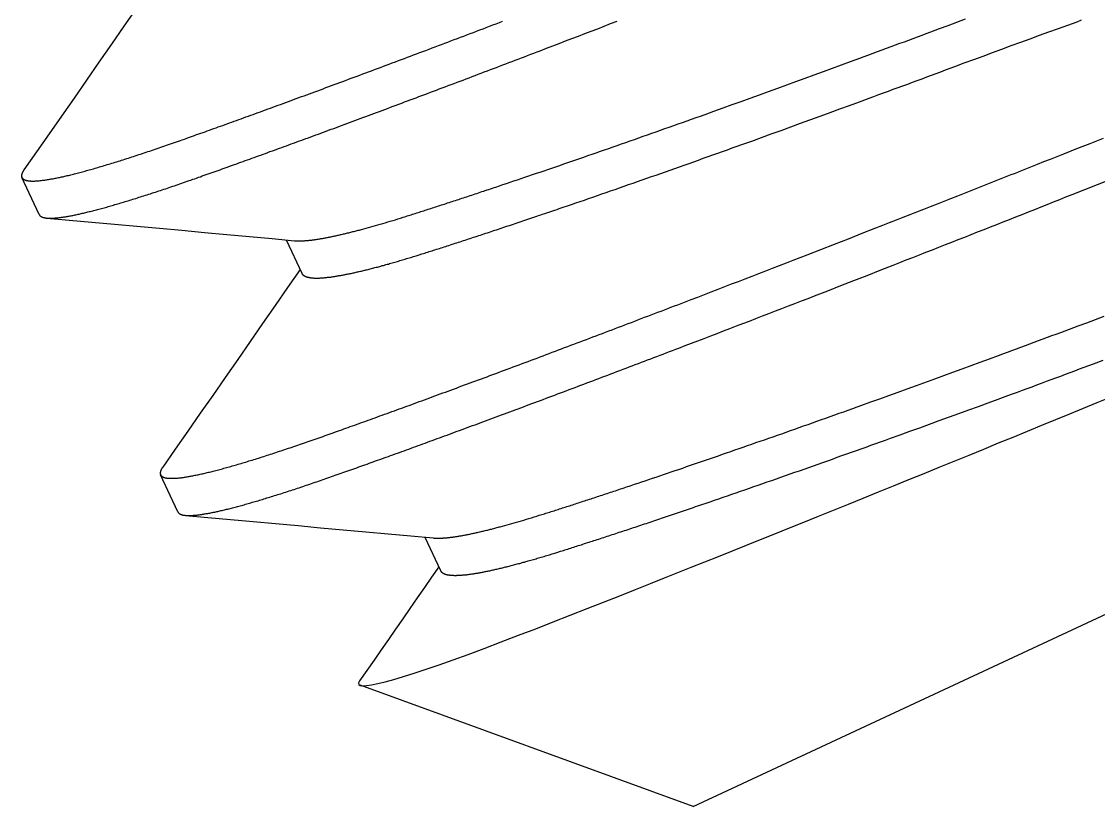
# Model space of a CAD drawing. Header units: feet. Extents: x -17 to 661, y -41 to 600.
# Drawn here: x 610.05861 to 610.07228, y 594.90029 to 594.91026 of the extents above; entities that cross this region are included whole.
import ezdxf

# ---------------------------------------------------------------- set-up
doc = ezdxf.new("R2010")
doc.units = ezdxf.units.FT
doc.header["$MEASUREMENT"] = 0
doc.layers.add('E-ARRY-POST', color=4, linetype='Continuous')

msp = doc.modelspace()

# ---------------------------------------------------------------- linework, layer by layer
at = {"layer": 'E-ARRY-POST', "color": 9}
for points in [[(610.060384, 594.910882), (610.060226, 594.910653), (610.060067, 594.910425), (610.059909, 594.910197), (610.05975, 594.909969), (610.059592, 594.90974), (610.059433, 594.909512), (610.059275, 594.909284), (610.059116, 594.909056), (610.058958, 594.908828), (610.058799, 594.9086), (610.05864, 594.908372)], [(610.05864, 594.908372), (610.058637, 594.908367), (610.058633, 594.908362), (610.05863, 594.908357), (610.058628, 594.908352), (610.058625, 594.908348), (610.058623, 594.908343), (610.05862, 594.908339), (610.058618, 594.908334), (610.058616, 594.90833), (610.058615, 594.908326), (610.058613, 594.908322), (610.058612, 594.908318), (610.058611, 594.908314), (610.05861, 594.90831), (610.05861, 594.908306), (610.058609, 594.908302), (610.058609, 594.908299), (610.058609, 594.908295), (610.058609, 594.908292), (610.058609, 594.908288), (610.05861, 594.908285), (610.058611, 594.908282), (610.058612, 594.908279), (610.058613, 594.908276), (610.058614, 594.908273), (610.058616, 594.90827), (610.058617, 594.908268), (610.058619, 594.908265), (610.058622, 594.908263), (610.058624, 594.90826), (610.058627, 594.908258), (610.058629, 594.908256), (610.058632, 594.908253), (610.058635, 594.908251), (610.058639, 594.908249), (610.058642, 594.908248), (610.058646, 594.908246), (610.05865, 594.908244), (610.058654, 594.908243), (610.058659, 594.908241), (610.058663, 594.90824), (610.058668, 594.908238), (610.058673, 594.908237), (610.058678, 594.908236), (610.058684, 594.908235), (610.058689, 594.908234), (610.058695, 594.908233), (610.058701, 594.908233), (610.058707, 594.908232), (610.058714, 594.908231), (610.058721, 594.908231), (610.058727, 594.90823), (610.058734, 594.90823), (610.058742, 594.90823), (610.058749, 594.90823), (610.058757, 594.90823), (610.058764, 594.90823), (610.058772, 594.90823), (610.058781, 594.908231), (610.058789, 594.908231), (610.058798, 594.908231), (610.058806, 594.908232), (610.058815, 594.908233), (610.058825, 594.908233), (610.058834, 594.908234), (610.058844, 594.908235), (610.058853, 594.908236), (610.058863, 594.908237), (610.058874, 594.908239), (610.058884, 594.90824), (610.058894, 594.908241), (610.058905, 594.908243), (610.058916, 594.908244), (610.058927, 594.908246), (610.058939, 594.908248), (610.05895, 594.90825), (610.058962, 594.908252), (610.058974, 594.908254), (610.058986, 594.908256), (610.058998, 594.908258), (610.059011, 594.90826), (610.059023, 594.908263), (610.059036, 594.908265), (610.059049, 594.908268), (610.059062, 594.908271), (610.059076, 594.908273), (610.059089, 594.908276), (610.059103, 594.908279), (610.059117, 594.908282), (610.059131, 594.908285), (610.059146, 594.908289), (610.05916, 594.908292), (610.059175, 594.908295), (610.05919, 594.908299), (610.059205, 594.908302), (610.05922, 594.908306), (610.059235, 594.90831), (610.059251, 594.908314), (610.059267, 594.908318), (610.059283, 594.908322), (610.059299, 594.908326), (610.059315, 594.90833), (610.059331, 594.908334), (610.059348, 594.908339), (610.059365, 594.908343), (610.059382, 594.908348), (610.059399, 594.908352), (610.059416, 594.908357), (610.059434, 594.908362), (610.059451, 594.908367), (610.059469, 594.908372), (610.059487, 594.908377), (610.059505, 594.908382), (610.059523, 594.908387), (610.059542, 594.908392), (610.059561, 594.908398), (610.059579, 594.908403), (610.059598, 594.908409), (610.059617, 594.908414), (610.059637, 594.90842), (610.059656, 594.908426), (610.059676, 594.908432), (610.059695, 594.908438), (610.059715, 594.908444), (610.059735, 594.90845), (610.059755, 594.908456), (610.059776, 594.908462), (610.059796, 594.908469), (610.059817, 594.908475), (610.059838, 594.908482), (610.059859, 594.908488), (610.05988, 594.908495), (610.059901, 594.908501), (610.059922, 594.908508), (610.059944, 594.908515), (610.059965, 594.908522), (610.059987, 594.908529), (610.060009, 594.908536), (610.060031, 594.908543), (610.060053, 594.908551), (610.060076, 594.908558), (610.060098, 594.908565), (610.060121, 594.908573), (610.060144, 594.90858), (610.060166, 594.908588), (610.06019, 594.908596), (610.060213, 594.908603), (610.060236, 594.908611), (610.060259, 594.908619), (610.060283, 594.908627), (610.060307, 594.908635), (610.06033, 594.908643), (610.060354, 594.908651), (610.060378, 594.90866), (610.060402, 594.908668), (610.060427, 594.908676), (610.060451, 594.908685), (610.060476, 594.908693), (610.0605, 594.908702), (610.060525, 594.90871), (610.06055, 594.908719), (610.060575, 594.908728), (610.0606, 594.908737), (610.060625, 594.908745), (610.06065, 594.908754), (610.060676, 594.908763), (610.060701, 594.908772), (610.060727, 594.908782), (610.060753, 594.908791), (610.060779, 594.9088), (610.060806, 594.908809), (610.060832, 594.908819), (610.060859, 594.908828), (610.060886, 594.908838), (610.060913, 594.908848), (610.06094, 594.908857), (610.060967, 594.908867), (610.060995, 594.908877), (610.061023, 594.908887), (610.06105, 594.908897), (610.061078, 594.908907), (610.061107, 594.908917), (610.061135, 594.908927), (610.061164, 594.908937), (610.061192, 594.908948), (610.061221, 594.908958), (610.06125, 594.908969), (610.06128, 594.908979), (610.061309, 594.90899), (610.061338, 594.909), (610.061368, 594.909011), (610.061398, 594.909022), (610.061428, 594.909033), (610.061458, 594.909044), (610.061489, 594.909055), (610.061519, 594.909066), (610.06155, 594.909077), (610.061581, 594.909088), (610.061612, 594.9091), (610.061643, 594.909111), (610.061674, 594.909122), (610.061706, 594.909134), (610.061738, 594.909145), (610.061769, 594.909157), (610.061801, 594.909169), (610.061834, 594.90918), (610.061866, 594.909192), (610.061898, 594.909204), (610.061931, 594.909216), (610.061964, 594.909228), (610.061997, 594.90924), (610.06203, 594.909252), (610.062063, 594.909265), (610.062096, 594.909277), (610.06213, 594.909289), (610.062164, 594.909302), (610.062198, 594.909314), (610.062232, 594.909326), (610.062266, 594.909339), (610.0623, 594.909352), (610.062334, 594.909364), (610.062369, 594.909377), (610.062404, 594.90939), (610.062439, 594.909403), (610.062474, 594.909416), (610.062509, 594.909429), (610.062544, 594.909442), (610.062579, 594.909455), (610.062615, 594.909468), (610.062651, 594.909482), (610.062687, 594.909495), (610.062723, 594.909508), (610.062759, 594.909522), (610.062795, 594.909535), (610.062831, 594.909549), (610.062868, 594.909562), (610.062905, 594.909576), (610.062941, 594.90959), (610.062978, 594.909603), (610.063015, 594.909617), (610.063053, 594.909631), (610.06309, 594.909645), (610.063127, 594.909659), (610.063165, 594.909673), (610.063203, 594.909687), (610.06324, 594.909701), (610.063278, 594.909716), (610.063316, 594.90973), (610.063355, 594.909744), (610.063393, 594.909759), (610.063431, 594.909773), (610.06347, 594.909787), (610.063509, 594.909802), (610.063547, 594.909817), (610.063586, 594.909831), (610.063625, 594.909846), (610.063664, 594.909861), (610.063704, 594.909875), (610.063743, 594.90989), (610.063782, 594.909905), (610.063822, 594.90992), (610.063861, 594.909935), (610.063901, 594.90995), (610.063941, 594.909965), (610.063981, 594.90998), (610.064021, 594.909995), (610.064061, 594.91001), (610.064101, 594.910026), (610.064142, 594.910041), (610.064182, 594.910056), (610.064223, 594.910072), (610.064263, 594.910087), (610.064304, 594.910102), (610.064345, 594.910118), (610.064386, 594.910134), (610.064427, 594.910149), (610.064468, 594.910165), (610.064509, 594.91018), (610.06455, 594.910196), (610.064592, 594.910212), (610.064633, 594.910228), (610.064675, 594.910243), (610.064716, 594.910259)], [(610.058833, 594.907803), (610.058835, 594.9078), (610.058836, 594.907797), (610.058838, 594.907795), (610.05884, 594.907792), (610.058842, 594.90779), (610.058844, 594.907788), (610.058847, 594.907786), (610.058849, 594.907784), (610.058852, 594.907781), (610.058855, 594.90778), (610.058859, 594.907778), (610.058862, 594.907776), (610.058866, 594.907774), (610.058869, 594.907773), (610.058873, 594.907771), (610.058877, 594.90777), (610.058882, 594.907768), (610.058886, 594.907767), (610.058891, 594.907766), (610.058896, 594.907765), (610.058901, 594.907764), (610.058906, 594.907763), (610.058911, 594.907762), (610.058917, 594.907761), (610.058923, 594.90776), (610.058929, 594.90776), (610.058935, 594.907759), (610.058941, 594.907759), (610.058948, 594.907758), (610.058954, 594.907758), (610.058961, 594.907758), (610.058968, 594.907758), (610.058975, 594.907758), (610.058983, 594.907758), (610.05899, 594.907758), (610.058998, 594.907758), (610.059006, 594.907759), (610.059014, 594.907759), (610.059023, 594.90776), (610.059031, 594.90776), (610.05904, 594.907761), (610.059049, 594.907762), (610.059058, 594.907763), (610.059067, 594.907763), (610.059076, 594.907764), (610.059086, 594.907766), (610.059095, 594.907767), (610.059105, 594.907768), (610.059115, 594.907769), (610.059126, 594.907771), (610.059136, 594.907772), (610.059147, 594.907774), (610.059157, 594.907776), (610.059168, 594.907777), (610.059179, 594.907779), (610.059191, 594.907781), (610.059202, 594.907783), (610.059214, 594.907785), (610.059226, 594.907787), (610.059238, 594.90779), (610.05925, 594.907792), (610.059262, 594.907794), (610.059275, 594.907797), (610.059287, 594.9078), (610.0593, 594.907802), (610.059313, 594.907805), (610.059326, 594.907808), (610.05934, 594.907811), (610.059353, 594.907814), (610.059367, 594.907817), (610.05938, 594.90782), (610.059394, 594.907823), (610.059409, 594.907827), (610.059423, 594.90783), (610.059437, 594.907833), (610.059452, 594.907837), (610.059467, 594.907841), (610.059482, 594.907844), (610.059497, 594.907848), (610.059512, 594.907852), (610.059528, 594.907856), (610.059543, 594.90786), (610.059559, 594.907864), (610.059575, 594.907868), (610.059591, 594.907873), (610.059607, 594.907877), (610.059623, 594.907881), (610.05964, 594.907886), (610.059657, 594.907891), (610.059673, 594.907895), (610.05969, 594.9079), (610.059708, 594.907905), (610.059725, 594.90791), (610.059742, 594.907915), (610.05976, 594.90792), (610.059777, 594.907925), (610.059795, 594.90793), (610.059813, 594.907935), (610.059831, 594.907941), (610.05985, 594.907946), (610.059868, 594.907951), (610.059887, 594.907957), (610.059905, 594.907963), (610.059924, 594.907968), (610.059943, 594.907974), (610.059962, 594.90798), (610.059982, 594.907986), (610.060001, 594.907992), (610.060021, 594.907998), (610.06004, 594.908004), (610.06006, 594.90801), (610.06008, 594.908017), (610.0601, 594.908023), (610.06012, 594.908029), (610.060141, 594.908036), (610.060161, 594.908042), (610.060182, 594.908049), (610.060203, 594.908056), (610.060223, 594.908062), (610.060244, 594.908069), (610.060265, 594.908076), (610.060287, 594.908083), (610.060308, 594.90809), (610.06033, 594.908097), (610.060351, 594.908104), (610.060373, 594.908111), (610.060395, 594.908119), (610.060417, 594.908126), (610.060439, 594.908133), (610.060461, 594.908141), (610.060483, 594.908148), (610.060506, 594.908156), (610.060528, 594.908164), (610.060551, 594.908171), (610.060574, 594.908179), (610.060596, 594.908187), (610.060619, 594.908195), (610.060643, 594.908203), (610.060666, 594.908211), (610.060689, 594.908219), (610.060713, 594.908227), (610.060736, 594.908235), (610.06076, 594.908243), (610.060783, 594.908252), (610.060807, 594.90826), (610.060831, 594.908268), (610.060855, 594.908277), (610.060879, 594.908285), (610.060904, 594.908294), (610.060928, 594.908303), (610.060953, 594.908311), (610.060978, 594.90832), (610.061002, 594.908329), (610.061028, 594.908338), (610.061053, 594.908347), (610.061078, 594.908356), (610.061104, 594.908365), (610.061129, 594.908374), (610.061155, 594.908384), (610.061181, 594.908393), (610.061208, 594.908402), (610.061234, 594.908412), (610.06126, 594.908421), (610.061287, 594.908431), (610.061314, 594.90844), (610.061341, 594.90845), (610.061368, 594.90846), (610.061395, 594.908469), (610.061423, 594.908479), (610.06145, 594.908489), (610.061478, 594.908499), (610.061506, 594.908509), (610.061534, 594.908519), (610.061562, 594.90853), (610.06159, 594.90854), (610.061619, 594.90855), (610.061647, 594.90856), (610.061676, 594.908571), (610.061705, 594.908581), (610.061734, 594.908592), (610.061763, 594.908603), (610.061793, 594.908613), (610.061822, 594.908624), (610.061852, 594.908635), (610.061882, 594.908646), (610.061912, 594.908657), (610.061942, 594.908667), (610.061972, 594.908679), (610.062002, 594.90869), (610.062033, 594.908701), (610.062063, 594.908712), (610.062094, 594.908723), (610.062125, 594.908735), (610.062156, 594.908746), (610.062188, 594.908757), (610.062219, 594.908769), (610.06225, 594.90878), (610.062282, 594.908792), (610.062314, 594.908804), (610.062346, 594.908816), (610.062378, 594.908827), (610.06241, 594.908839), (610.062442, 594.908851), (610.062475, 594.908863), (610.062508, 594.908875), (610.06254, 594.908887), (610.062573, 594.908899), (610.062606, 594.908911), (610.062639, 594.908924), (610.062673, 594.908936), (610.062706, 594.908948), (610.062739, 594.908961), (610.062773, 594.908973), (610.062807, 594.908986), (610.062841, 594.908998), (610.062875, 594.909011), (610.062909, 594.909024), (610.062943, 594.909036), (610.062978, 594.909049), (610.063012, 594.909062), (610.063047, 594.909075), (610.063082, 594.909088), (610.063117, 594.909101), (610.063152, 594.909114), (610.063187, 594.909127), (610.063222, 594.90914), (610.063257, 594.909153), (610.063293, 594.909167), (610.063328, 594.90918), (610.063364, 594.909193), (610.0634, 594.909207), (610.063436, 594.90922), (610.063472, 594.909234), (610.063508, 594.909247), (610.063544, 594.909261), (610.063581, 594.909274), (610.063617, 594.909288), (610.063654, 594.909302), (610.063691, 594.909316), (610.063727, 594.909329), (610.063764, 594.909343), (610.063801, 594.909357), (610.063838, 594.909371), (610.063876, 594.909385), (610.063913, 594.909399), (610.06395, 594.909413), (610.063988, 594.909428), (610.064025, 594.909442), (610.064063, 594.909456), (610.064101, 594.90947), (610.064139, 594.909485), (610.064177, 594.909499), (610.064215, 594.909513), (610.064253, 594.909528), (610.064291, 594.909542), (610.06433, 594.909557), (610.064368, 594.909571), (610.064407, 594.909586), (610.064445, 594.909601), (610.064484, 594.909615), (610.064523, 594.90963), (610.064562, 594.909645), (610.064601, 594.909659), (610.06464, 594.909674), (610.064679, 594.909689), (610.064718, 594.909704), (610.064757, 594.909719), (610.064797, 594.909734), (610.064836, 594.909749), (610.064875, 594.909764), (610.064915, 594.909779), (610.064955, 594.909794), (610.064994, 594.909809), (610.065034, 594.909824), (610.065074, 594.90984), (610.065114, 594.909855), (610.065154, 594.90987), (610.065194, 594.909885), (610.065274, 594.909916), (610.065354, 594.909947), (610.065435, 594.909978), (610.065516, 594.910009), (610.065597, 594.91004), (610.065679, 594.910071), (610.06576, 594.910102), (610.065842, 594.910134), (610.065924, 594.910165), (610.066006, 594.910197), (610.066088, 594.910229), (610.06617, 594.91026)], [(610.062075, 594.907472), (610.062081, 594.907472), (610.062087, 594.907471), (610.062093, 594.907471), (610.062099, 594.907471), (610.062105, 594.90747), (610.062111, 594.90747), (610.062117, 594.90747), (610.062124, 594.90747), (610.06213, 594.90747), (610.062137, 594.90747), (610.062144, 594.90747), (610.062151, 594.90747), (610.062158, 594.90747), (610.062165, 594.90747), (610.062172, 594.90747), (610.06218, 594.907471), (610.062187, 594.907471), (610.062195, 594.907472), (610.062203, 594.907472), (610.06221, 594.907473), (610.062218, 594.907473), (610.062226, 594.907474), (610.062234, 594.907475), (610.062243, 594.907475), (610.062251, 594.907476), (610.06226, 594.907477), (610.062268, 594.907478), (610.062277, 594.907479), (610.062286, 594.90748), (610.062295, 594.907481), (610.062304, 594.907482), (610.062313, 594.907483), (610.062322, 594.907485), (610.062331, 594.907486), (610.062341, 594.907487), (610.062351, 594.907489), (610.06236, 594.90749), (610.06237, 594.907492), (610.06238, 594.907493), (610.06239, 594.907495), (610.0624, 594.907496), (610.06241, 594.907498), (610.06242, 594.9075), (610.062431, 594.907502), (610.062441, 594.907504), (610.062452, 594.907506), (610.062463, 594.907508), (610.062473, 594.90751), (610.062484, 594.907512), (610.062495, 594.907514), (610.062507, 594.907516), (610.062518, 594.907518), (610.062529, 594.90752), (610.06254, 594.907523), (610.062552, 594.907525), (610.062564, 594.907528), (610.062575, 594.90753), (610.062587, 594.907533), (610.062599, 594.907535), (610.062611, 594.907538), (610.062623, 594.907541), (610.062635, 594.907543), (610.062648, 594.907546), (610.06266, 594.907549), (610.062672, 594.907552), (610.062685, 594.907555), (610.062698, 594.907558), (610.06271, 594.907561), (610.062723, 594.907564), (610.062736, 594.907567), (610.062749, 594.90757), (610.062762, 594.907573), (610.062775, 594.907577), (610.062789, 594.90758), (610.062802, 594.907583), (610.062816, 594.907587), (610.062829, 594.90759), (610.062843, 594.907594), (610.062857, 594.907597), (610.06287, 594.907601), (610.062884, 594.907604), (610.062898, 594.907608), (610.062912, 594.907612), (610.062926, 594.907616), (610.062955, 594.907623), (610.062984, 594.907631), (610.063013, 594.907639), (610.063043, 594.907648), (610.063073, 594.907656), (610.063103, 594.907665), (610.063133, 594.907673), (610.063164, 594.907682), (610.063195, 594.907691), (610.063226, 594.907701), (610.063258, 594.90771), (610.06329, 594.90772), (610.063322, 594.90773), (610.063355, 594.907739), (610.063388, 594.90775), (610.063421, 594.90776), (610.063454, 594.90777), (610.063488, 594.907781), (610.063504, 594.907786), (610.063521, 594.907791), (610.063539, 594.907797), (610.063556, 594.907802), (610.063573, 594.907808), (610.06359, 594.907813), (610.063608, 594.907819), (610.063626, 594.907825), (610.063643, 594.90783), (610.063661, 594.907836), (610.063679, 594.907842), (610.063697, 594.907847), (610.063715, 594.907853), (610.063733, 594.907859), (610.063752, 594.907865), (610.06377, 594.907871), (610.063788, 594.907877), (610.063807, 594.907883), (610.063826, 594.907889), (610.063845, 594.907895), (610.063864, 594.907901), (610.063883, 594.907907), (610.063902, 594.907913), (610.063921, 594.90792), (610.06394, 594.907926), (610.063959, 594.907932), (610.063979, 594.907938), (610.063999, 594.907945), (610.064018, 594.907951), (610.064038, 594.907958), (610.064058, 594.907964), (610.064078, 594.907971), (610.064098, 594.907977), (610.064118, 594.907984), (610.064138, 594.907991), (610.064159, 594.907997), (610.064179, 594.908004), (610.0642, 594.908011), (610.06422, 594.908018), (610.064241, 594.908024), (610.064262, 594.908031), (610.064283, 594.908038), (610.064304, 594.908045), (610.064325, 594.908052), (610.064346, 594.908059), (610.064368, 594.908066), (610.064389, 594.908073), (610.064411, 594.908081), (610.064432, 594.908088), (610.064454, 594.908095), (610.064476, 594.908102), (610.064497, 594.908109), (610.064519, 594.908117), (610.064541, 594.908124), (610.064564, 594.908132), (610.064586, 594.908139), (610.064608, 594.908146), (610.06463, 594.908154), (610.064675, 594.908169), (610.064721, 594.908184), (610.064767, 594.9082), (610.064813, 594.908215), (610.064859, 594.908231), (610.064906, 594.908247), (610.064953, 594.908263), (610.065, 594.908279), (610.065048, 594.908295), (610.065096, 594.908311), (610.065145, 594.908328), (610.065193, 594.908344), (610.065242, 594.908361), (610.065292, 594.908378), (610.065341, 594.908395), (610.065391, 594.908412), (610.065441, 594.908429), (610.065492, 594.908447), (610.065543, 594.908464), (610.065594, 594.908482), (610.065645, 594.9085), (610.065696, 594.908517), (610.065748, 594.908535), (610.0658, 594.908553), (610.065853, 594.908572), (610.065905, 594.90859), (610.065958, 594.908608), (610.066011, 594.908627), (610.066065, 594.908645), (610.066118, 594.908664), (610.066172, 594.908683), (610.066226, 594.908702), (610.06628, 594.908721), (610.066335, 594.90874), (610.066389, 594.908759), (610.066444, 594.908778), (610.066499, 594.908798), (610.066554, 594.908817), (610.06661, 594.908837), (610.066665, 594.908856), (610.066721, 594.908876), (610.066777, 594.908896), (610.066833, 594.908915), (610.066889, 594.908935), (610.066945, 594.908955), (610.067002, 594.908975), (610.067058, 594.908996), (610.067115, 594.909016), (610.067172, 594.909036), (610.067229, 594.909056), (610.067286, 594.909077), (610.067343, 594.909097), (610.0674, 594.909118), (610.067458, 594.909138), (610.067515, 594.909159), (610.06763, 594.9092), (610.067746, 594.909242), (610.067861, 594.909283), (610.067977, 594.909325), (610.068093, 594.909367), (610.068209, 594.909409), (610.068441, 594.909494), (610.068557, 594.909536), (610.068673, 594.909578), (610.068789, 594.909621), (610.068905, 594.909663), (610.06902, 594.909705), (610.069135, 594.909748), (610.06925, 594.90979), (610.069307, 594.909811), (610.069364, 594.909832), (610.069421, 594.909853), (610.069478, 594.909874), (610.069535, 594.909895), (610.069592, 594.909917), (610.069648, 594.909938), (610.069705, 594.909958), (610.069761, 594.909979), (610.069817, 594.91), (610.069874, 594.910021), (610.069929, 594.910042), (610.069985, 594.910063), (610.070041, 594.910084), (610.070096, 594.910104), (610.070152, 594.910125), (610.070262, 594.910166), (610.070373, 594.910207), (610.070483, 594.910249), (610.070594, 594.91029)], [(610.062167, 594.907058), (610.062168, 594.907056), (610.062169, 594.907053), (610.062171, 594.90705), (610.062173, 594.907048), (610.062175, 594.907045), (610.062177, 594.907043), (610.062179, 594.907041), (610.062181, 594.907038), (610.062184, 594.907036), (610.062186, 594.907034), (610.062189, 594.907032), (610.062192, 594.90703), (610.062195, 594.907028), (610.062198, 594.907026), (610.062201, 594.907024), (610.062205, 594.907022), (610.062208, 594.907021), (610.062212, 594.907019), (610.062215, 594.907017), (610.062219, 594.907016), (610.062223, 594.907014), (610.062228, 594.907013), (610.062232, 594.907012), (610.062236, 594.90701), (610.062241, 594.907009), (610.062246, 594.907008), (610.062251, 594.907007), (610.062256, 594.907006), (610.062261, 594.907005), (610.062266, 594.907004), (610.062272, 594.907003), (610.062277, 594.907002), (610.062283, 594.907001), (610.062289, 594.907001), (610.062295, 594.907), (610.062301, 594.907), (610.062307, 594.906999), (610.062313, 594.906999), (610.06232, 594.906998), (610.062326, 594.906998), (610.062333, 594.906998), (610.06234, 594.906998), (610.062347, 594.906998), (610.062354, 594.906998), (610.062361, 594.906998), (610.062369, 594.906998), (610.062376, 594.906998), (610.062384, 594.906998), (610.062392, 594.906998), (610.0624, 594.906999), (610.062408, 594.906999), (610.062416, 594.907), (610.062424, 594.907), (610.062433, 594.907001), (610.062441, 594.907001), (610.06245, 594.907002), (610.062459, 594.907003), (610.062468, 594.907004), (610.062477, 594.907005), (610.062486, 594.907006), (610.062495, 594.907007), (610.062505, 594.907008), (610.062514, 594.907009), (610.062524, 594.90701), (610.062534, 594.907011), (610.062544, 594.907013), (610.062554, 594.907014), (610.062564, 594.907016), (610.062574, 594.907017), (610.062585, 594.907019), (610.062595, 594.90702), (610.062606, 594.907022), (610.062617, 594.907024), (610.062628, 594.907026), (610.062639, 594.907028), (610.06265, 594.907029), (610.062661, 594.907032), (610.062672, 594.907034), (610.062684, 594.907036), (610.062696, 594.907038), (610.062707, 594.90704), (610.062719, 594.907042), (610.062731, 594.907045), (610.062743, 594.907047), (610.062755, 594.90705), (610.062768, 594.907052), (610.06278, 594.907055), (610.062793, 594.907057), (610.062805, 594.90706), (610.062818, 594.907063), (610.062831, 594.907066), (610.062844, 594.907069), (610.062857, 594.907072), (610.06287, 594.907075), (610.062884, 594.907078), (610.062897, 594.907081), (610.062911, 594.907084), (610.062924, 594.907087), (610.062938, 594.90709), (610.062952, 594.907094), (610.062966, 594.907097), (610.06298, 594.907101), (610.062994, 594.907104), (610.063008, 594.907108), (610.063023, 594.907111), (610.063037, 594.907115), (610.063052, 594.907119), (610.063066, 594.907122), (610.063081, 594.907126), (610.063096, 594.90713), (610.063111, 594.907134), (610.063126, 594.907138), (610.063141, 594.907142), (610.063156, 594.907146), (610.063172, 594.90715), (610.063187, 594.907155), (610.063203, 594.907159), (610.063218, 594.907163), (610.063234, 594.907168), (610.06325, 594.907172), (610.063266, 594.907176), (610.063282, 594.907181), (610.063298, 594.907185), (610.063314, 594.90719), (610.06333, 594.907195), (610.063347, 594.907199), (610.063363, 594.907204), (610.06338, 594.907209), (610.063396, 594.907214), (610.063413, 594.907219), (610.06343, 594.907224), (610.063447, 594.907229), (610.063464, 594.907234), (610.063481, 594.907239), (610.063498, 594.907244), (610.063515, 594.907249), (610.06355, 594.90726), (610.063585, 594.90727), (610.06362, 594.907281), (610.063656, 594.907292), (610.063692, 594.907304), (610.06371, 594.907309), (610.063728, 594.907315), (610.063746, 594.907321), (610.063765, 594.907327), (610.063783, 594.907333), (610.063802, 594.907338), (610.06382, 594.907344), (610.063839, 594.90735), (610.063858, 594.907356), (610.063877, 594.907363), (610.063897, 594.907369), (610.063916, 594.907375), (610.063935, 594.907381), (610.063955, 594.907387), (610.063974, 594.907394), (610.063994, 594.9074), (610.064014, 594.907407), (610.064034, 594.907413), (610.064054, 594.907419), (610.064075, 594.907426), (610.064095, 594.907433), (610.064115, 594.907439), (610.064136, 594.907446), (610.064157, 594.907453), (610.064177, 594.907459), (610.064198, 594.907466), (610.064219, 594.907473), (610.064241, 594.90748), (610.064262, 594.907487), (610.064283, 594.907494), (610.064305, 594.907501), (610.064326, 594.907508), (610.064348, 594.907515), (610.06437, 594.907522), (610.064392, 594.907529), (610.064414, 594.907537), (610.064436, 594.907544), (610.064458, 594.907551), (610.06448, 594.907559), (610.064503, 594.907566), (610.064526, 594.907574), (610.064548, 594.907581), (610.064571, 594.907589), (610.064594, 594.907596), (610.064617, 594.907604), (610.06464, 594.907612), (610.064663, 594.907619), (610.064687, 594.907627), (610.06471, 594.907635), (610.064734, 594.907643), (610.064757, 594.907651), (610.064781, 594.907659), (610.064805, 594.907667), (610.064829, 594.907675), (610.064853, 594.907683), (610.064877, 594.907691), (610.064901, 594.907699), (610.064926, 594.907707), (610.06495, 594.907715), (610.064975, 594.907724), (610.064999, 594.907732), (610.065024, 594.90774), (610.065049, 594.907749), (610.065074, 594.907757), (610.065099, 594.907765), (610.065124, 594.907774), (610.065149, 594.907783), (610.065174, 594.907791), (610.0652, 594.9078), (610.065225, 594.907808), (610.065251, 594.907817), (610.065277, 594.907826), (610.065302, 594.907835), (610.065328, 594.907843), (610.065354, 594.907852), (610.06538, 594.907861), (610.065407, 594.90787), (610.065433, 594.907879), (610.065459, 594.907888), (610.065486, 594.907897), (610.065539, 594.907915), (610.065592, 594.907934), (610.065646, 594.907952), (610.0657, 594.907971), (610.065754, 594.907989), (610.065809, 594.908008), (610.065864, 594.908027), (610.06592, 594.908046), (610.065975, 594.908066), (610.066031, 594.908085), (610.066088, 594.908105), (610.066144, 594.908124), (610.066201, 594.908144), (610.066258, 594.908164), (610.066316, 594.908184), (610.066373, 594.908204), (610.066431, 594.908224), (610.066489, 594.908245), (610.066548, 594.908265), (610.066606, 594.908286), (610.066665, 594.908306), (610.066724, 594.908327), (610.066783, 594.908348), (610.066843, 594.908369), (610.066903, 594.90839), (610.066962, 594.908411), (610.067022, 594.908433), (610.067083, 594.908454), (610.067143, 594.908475), (610.067204, 594.908497), (610.067264, 594.908519), (610.067325, 594.90854), (610.067386, 594.908562), (610.067447, 594.908584), (610.067509, 594.908606), (610.06757, 594.908628), (610.067632, 594.90865), (610.067693, 594.908672), (610.067755, 594.908694), (610.067817, 594.908716), (610.067879, 594.908738), (610.068003, 594.908783), (610.068127, 594.908828), (610.068251, 594.908873), (610.068376, 594.908918), (610.0685, 594.908963), (610.06875, 594.909054), (610.068874, 594.909099), (610.068998, 594.909145), (610.069122, 594.90919), (610.069246, 594.909236), (610.06937, 594.909281), (610.069431, 594.909304), (610.069493, 594.909327), (610.069554, 594.909349), (610.069616, 594.909372), (610.069677, 594.909395), (610.069738, 594.909417), (610.069799, 594.90944), (610.06986, 594.909462), (610.06992, 594.909485), (610.069981, 594.909507), (610.070041, 594.90953), (610.070101, 594.909552), (610.070162, 594.909574), (610.070221, 594.909597), (610.070281, 594.909619), (610.070341, 594.909641), (610.0704, 594.909663), (610.070459, 594.909686), (610.070578, 594.90973), (610.070697, 594.909774), (610.070816, 594.909818), (610.070935, 594.909863), (610.071055, 594.909907), (610.071174, 594.909951), (610.071294, 594.909995), (610.071414, 594.910038), (610.071533, 594.910082), (610.071652, 594.910125), (610.071772, 594.910169), (610.071891, 594.910211), (610.07195, 594.910233), (610.072009, 594.910254), (610.072068, 594.910276)], [(610.060401, 594.904596), (610.060398, 594.904591), (610.060394, 594.904586), (610.060391, 594.904581), (610.060389, 594.904576), (610.060386, 594.904572), (610.060383, 594.904567), (610.060381, 594.904562), (610.060379, 594.904558), (610.060377, 594.904554), (610.060376, 594.90455), (610.060374, 594.904545), (610.060373, 594.904541), (610.060372, 594.904537), (610.060371, 594.904534), (610.06037, 594.90453), (610.06037, 594.904526), (610.06037, 594.904522), (610.06037, 594.904519), (610.06037, 594.904515), (610.06037, 594.904512), (610.060371, 594.904509), (610.060372, 594.904506), (610.060372, 594.904503), (610.060374, 594.9045), (610.060375, 594.904497), (610.060377, 594.904494), (610.060378, 594.904491), (610.06038, 594.904489), (610.060382, 594.904486), (610.060385, 594.904484), (610.060387, 594.904482), (610.06039, 594.904479), (610.060393, 594.904477), (610.060396, 594.904475), (610.0604, 594.904473), (610.060403, 594.904471), (610.060407, 594.90447), (610.060411, 594.904468), (610.060415, 594.904466), (610.06042, 594.904465), (610.060424, 594.904463), (610.060429, 594.904462), (610.060434, 594.904461), (610.060439, 594.90446), (610.060445, 594.904459), (610.06045, 594.904458), (610.060456, 594.904457), (610.060462, 594.904456), (610.060468, 594.904456), (610.060475, 594.904455), (610.060481, 594.904455), (610.060488, 594.904454), (610.060495, 594.904454), (610.060502, 594.904454), (610.06051, 594.904454), (610.060517, 594.904454), (610.060525, 594.904454), (610.060533, 594.904454), (610.060542, 594.904454), (610.06055, 594.904455), (610.060559, 594.904455), (610.060567, 594.904456), (610.060576, 594.904456), (610.060586, 594.904457), (610.060595, 594.904458), (610.060605, 594.904459), (610.060614, 594.90446), (610.060624, 594.904461), (610.060634, 594.904462), (610.060645, 594.904464), (610.060655, 594.904465), (610.060666, 594.904466), (610.060677, 594.904468), (610.060688, 594.90447), (610.0607, 594.904472), (610.060711, 594.904473), (610.060723, 594.904475), (610.060735, 594.904477), (610.060747, 594.90448), (610.060759, 594.904482), (610.060772, 594.904484), (610.060784, 594.904487), (610.060797, 594.904489), (610.06081, 594.904492), (610.060823, 594.904494), (610.060837, 594.904497), (610.06085, 594.9045), (610.060864, 594.904503), (610.060878, 594.904506), (610.060892, 594.904509), (610.060906, 594.904512), (610.060921, 594.904516), (610.060936, 594.904519), (610.060951, 594.904523), (610.060966, 594.904526), (610.060981, 594.90453), (610.060996, 594.904534), (610.061012, 594.904537), (610.061027, 594.904541), (610.061043, 594.904545), (610.06106, 594.90455), (610.061076, 594.904554), (610.061092, 594.904558), (610.061109, 594.904562), (610.061126, 594.904567), (610.061143, 594.904571), (610.06116, 594.904576), (610.061177, 594.904581), (610.061195, 594.904586), (610.061212, 594.90459), (610.06123, 594.904595), (610.061248, 594.9046), (610.061266, 594.904606), (610.061284, 594.904611), (610.061303, 594.904616), (610.061321, 594.904621), (610.06134, 594.904627), (610.061359, 594.904632), (610.061378, 594.904638), (610.061397, 594.904644), (610.061417, 594.90465), (610.061436, 594.904655), (610.061456, 594.904661), (610.061476, 594.904667), (610.061496, 594.904674), (610.061516, 594.90468), (610.061537, 594.904686), (610.061557, 594.904692), (610.061578, 594.904699), (610.061599, 594.904705), (610.061619, 594.904712), (610.061641, 594.904718), (610.061662, 594.904725), (610.061683, 594.904732), (610.061705, 594.904739), (610.061726, 594.904746), (610.061748, 594.904753), (610.06177, 594.90476), (610.061792, 594.904767), (610.061814, 594.904774), (610.061837, 594.904782), (610.061859, 594.904789), (610.061882, 594.904797), (610.061905, 594.904804), (610.061927, 594.904812), (610.06195, 594.904819), (610.061974, 594.904827), (610.061997, 594.904835), (610.06202, 594.904843), (610.062044, 594.904851), (610.062067, 594.904859), (610.062091, 594.904867), (610.062115, 594.904875), (610.062139, 594.904883), (610.062163, 594.904892), (610.062188, 594.9049), (610.062212, 594.904908), (610.062236, 594.904917), (610.062261, 594.904925), (610.062286, 594.904934), (610.062311, 594.904943), (610.062336, 594.904951), (610.062361, 594.90496), (610.062386, 594.904969), (610.062411, 594.904978), (610.062437, 594.904987), (610.062462, 594.904996), (610.062488, 594.905005), (610.062514, 594.905015), (610.06254, 594.905024), (610.062567, 594.905033), (610.062593, 594.905043), (610.06262, 594.905052), (610.062647, 594.905062), (610.062674, 594.905071), (610.062701, 594.905081), (610.062728, 594.905091), (610.062756, 594.905101), (610.062783, 594.905111), (610.062811, 594.90512), (610.062839, 594.905131), (610.062868, 594.905141), (610.062896, 594.905151), (610.062925, 594.905161), (610.062953, 594.905171), (610.062982, 594.905182), (610.063011, 594.905192), (610.06304, 594.905203), (610.06307, 594.905213), (610.063099, 594.905224), (610.063129, 594.905235), (610.063159, 594.905246), (610.063189, 594.905257), (610.063219, 594.905268), (610.06325, 594.905279), (610.06328, 594.90529), (610.063311, 594.905301), (610.063342, 594.905312), (610.063373, 594.905323), (610.063404, 594.905335), (610.063435, 594.905346), (610.063467, 594.905358), (610.063499, 594.905369), (610.06353, 594.905381), (610.063562, 594.905392), (610.063595, 594.905404), (610.063627, 594.905416), (610.063659, 594.905428), (610.063692, 594.90544), (610.063725, 594.905452), (610.063758, 594.905464), (610.063791, 594.905476), (610.063824, 594.905488), (610.063857, 594.9055), (610.063891, 594.905513), (610.063925, 594.905525), (610.063958, 594.905538), (610.063992, 594.90555), (610.064027, 594.905563), (610.064061, 594.905575), (610.064095, 594.905588), (610.06413, 594.905601), (610.064165, 594.905614), (610.064199, 594.905627), (610.064234, 594.90564), (610.06427, 594.905653), (610.064305, 594.905666), (610.06434, 594.905679), (610.064376, 594.905692), (610.064412, 594.905705), (610.064448, 594.905719), (610.064484, 594.905732), (610.06452, 594.905745), (610.064556, 594.905759), (610.064592, 594.905772), (610.064629, 594.905786), (610.064666, 594.9058), (610.064702, 594.905813), (610.064739, 594.905827), (610.064776, 594.905841), (610.064814, 594.905855), (610.064851, 594.905869), (610.064888, 594.905883), (610.064926, 594.905897), (610.064964, 594.905911), (610.065001, 594.905925), (610.065039, 594.905939), (610.065077, 594.905954), (610.065116, 594.905968), (610.065154, 594.905982), (610.065192, 594.905997), (610.065231, 594.906011), (610.065269, 594.906026), (610.065308, 594.90604), (610.065347, 594.906055), (610.065386, 594.90607), (610.065425, 594.906084), (610.065464, 594.906099), (610.065504, 594.906114), (610.065543, 594.906129), (610.065583, 594.906144), (610.065622, 594.906159), (610.065662, 594.906174), (610.065702, 594.906189), (610.065742, 594.906204), (610.065782, 594.906219), (610.065822, 594.906234), (610.065862, 594.906249), (610.065903, 594.906265), (610.065943, 594.90628), (610.065984, 594.906295), (610.066024, 594.906311), (610.066065, 594.906326), (610.066106, 594.906342), (610.066147, 594.906357), (610.066188, 594.906373), (610.066229, 594.906388), (610.06627, 594.906404), (610.066311, 594.90642), (610.066353, 594.906435), (610.066394, 594.906451), (610.066435, 594.906467), (610.066477, 594.906483), (610.066519, 594.906499), (610.06656, 594.906515), (610.066602, 594.906531), (610.066644, 594.906547), (610.066686, 594.906563), (610.066728, 594.906579), (610.06677, 594.906595), (610.066812, 594.906611), (610.066854, 594.906627), (610.066897, 594.906643), (610.066939, 594.906659), (610.067024, 594.906692), (610.067109, 594.906725), (610.067194, 594.906757), (610.06728, 594.90679), (610.067366, 594.906823), (610.067452, 594.906856), (610.067538, 594.906889), (610.067624, 594.906923), (610.067711, 594.906956), (610.067797, 594.906989), (610.067884, 594.907023), (610.067971, 594.907056), (610.068058, 594.90709), (610.068145, 594.907124), (610.068232, 594.907157), (610.068319, 594.907191), (610.068407, 594.907225), (610.068581, 594.907293), (610.068756, 594.907361), (610.068931, 594.907429), (610.069106, 594.907497), (610.069281, 594.907566), (610.069456, 594.907634), (610.069543, 594.907668), (610.06963, 594.907702), (610.069717, 594.907736), (610.069804, 594.907771), (610.069891, 594.907805), (610.069977, 594.907839), (610.070064, 594.907873), (610.07015, 594.907907), (610.070237, 594.907941), (610.070323, 594.907975), (610.070409, 594.908008), (610.070494, 594.908042), (610.07058, 594.908076), (610.070665, 594.90811), (610.07075, 594.908143), (610.070835, 594.908177), (610.07092, 594.90821), (610.071004, 594.908244), (610.071088, 594.908277), (610.071172, 594.908311), (610.071214, 594.908327), (610.071256, 594.908344), (610.071297, 594.90836), (610.071339, 594.908377), (610.071422, 594.90841), (610.071506, 594.908443), (610.071589, 594.908476), (610.071673, 594.908509), (610.071756, 594.908542), (610.07184, 594.908575), (610.072008, 594.908642), (610.072176, 594.908708), (610.072344, 594.908774)], [(610.058833, 594.907803), (610.058613, 594.908275)], [(610.060594, 594.904027), (610.060596, 594.904024), (610.060597, 594.904021), (610.060599, 594.904019), (610.060601, 594.904016), (610.060603, 594.904014), (610.060605, 594.904012), (610.060608, 594.904009), (610.06061, 594.904007), (610.060613, 594.904005), (610.060616, 594.904003), (610.060619, 594.904001), (610.060623, 594.904), (610.060626, 594.903998), (610.06063, 594.903996), (610.060634, 594.903995), (610.060638, 594.903993), (610.060643, 594.903992), (610.060647, 594.903991), (610.060652, 594.903989), (610.060657, 594.903988), (610.060662, 594.903987), (610.060667, 594.903986), (610.060672, 594.903986), (610.060678, 594.903985), (610.060684, 594.903984), (610.06069, 594.903983), (610.060696, 594.903983), (610.060702, 594.903983), (610.060709, 594.903982), (610.060715, 594.903982), (610.060722, 594.903982), (610.060729, 594.903982), (610.060736, 594.903982), (610.060744, 594.903982), (610.060751, 594.903982), (610.060759, 594.903982), (610.060767, 594.903982), (610.060775, 594.903983), (610.060783, 594.903983), (610.060792, 594.903984), (610.060801, 594.903985), (610.060809, 594.903985), (610.060818, 594.903986), (610.060828, 594.903987), (610.060837, 594.903988), (610.060847, 594.903989), (610.060856, 594.90399), (610.060866, 594.903992), (610.060876, 594.903993), (610.060886, 594.903994), (610.060897, 594.903996), (610.060908, 594.903998), (610.060918, 594.903999), (610.060929, 594.904001), (610.06094, 594.904003), (610.060952, 594.904005), (610.060963, 594.904007), (610.060975, 594.904009), (610.060987, 594.904011), (610.060999, 594.904013), (610.061011, 594.904016), (610.061023, 594.904018), (610.061035, 594.904021), (610.061048, 594.904023), (610.061061, 594.904026), (610.061074, 594.904029), (610.061087, 594.904032), (610.0611, 594.904034), (610.061114, 594.904037), (610.061128, 594.904041), (610.061141, 594.904044), (610.061155, 594.904047), (610.06117, 594.90405), (610.061184, 594.904054), (610.061198, 594.904057), (610.061213, 594.904061), (610.061228, 594.904064), (610.061243, 594.904068), (610.061258, 594.904072), (610.061273, 594.904076), (610.061288, 594.90408), (610.061304, 594.904084), (610.06132, 594.904088), (610.061336, 594.904092), (610.061352, 594.904096), (610.061368, 594.904101), (610.061384, 594.904105), (610.061401, 594.90411), (610.061418, 594.904114), (610.061434, 594.904119), (610.061451, 594.904124), (610.061468, 594.904129), (610.061486, 594.904133), (610.061503, 594.904138), (610.061521, 594.904143), (610.061538, 594.904149), (610.061556, 594.904154), (610.061574, 594.904159), (610.061592, 594.904164), (610.061611, 594.90417), (610.061629, 594.904175), (610.061648, 594.904181), (610.061666, 594.904186), (610.061685, 594.904192), (610.061704, 594.904198), (610.061723, 594.904204), (610.061743, 594.90421), (610.061762, 594.904216), (610.061782, 594.904222), (610.061801, 594.904228), (610.061821, 594.904234), (610.061841, 594.90424), (610.061861, 594.904247), (610.061881, 594.904253), (610.061902, 594.904259), (610.061922, 594.904266), (610.061943, 594.904273), (610.061963, 594.904279), (610.061984, 594.904286), (610.062005, 594.904293), (610.062026, 594.9043), (610.062048, 594.904307), (610.062069, 594.904314), (610.06209, 594.904321), (610.062112, 594.904328), (610.062134, 594.904335), (610.062156, 594.904342), (610.062178, 594.90435), (610.0622, 594.904357), (610.062222, 594.904365), (610.062244, 594.904372), (610.062267, 594.90438), (610.062289, 594.904387), (610.062312, 594.904395), (610.062335, 594.904403), (610.062357, 594.904411), (610.06238, 594.904419), (610.062403, 594.904426), (610.062427, 594.904434), (610.06245, 594.904443), (610.062473, 594.904451), (610.062497, 594.904459), (610.062521, 594.904467), (610.062544, 594.904475), (610.062568, 594.904484), (610.062592, 594.904492), (610.062616, 594.904501), (610.06264, 594.904509), (610.062665, 594.904518), (610.062689, 594.904526), (610.062714, 594.904535), (610.062738, 594.904544), (610.062763, 594.904553), (610.062788, 594.904562), (610.062814, 594.904571), (610.062839, 594.90458), (610.062865, 594.904589), (610.06289, 594.904598), (610.062916, 594.904607), (610.062942, 594.904617), (610.062968, 594.904626), (610.062995, 594.904635), (610.063021, 594.904645), (610.063048, 594.904654), (610.063075, 594.904664), (610.063102, 594.904674), (610.063129, 594.904683), (610.063156, 594.904693), (610.063184, 594.904703), (610.063211, 594.904713), (610.063239, 594.904723), (610.063267, 594.904733), (610.063295, 594.904743), (610.063323, 594.904753), (610.063351, 594.904764), (610.06338, 594.904774), (610.063408, 594.904784), (610.063437, 594.904795), (610.063466, 594.904805), (610.063495, 594.904816), (610.063524, 594.904826), (610.063554, 594.904837), (610.063583, 594.904848), (610.063613, 594.904858), (610.063643, 594.904869), (610.063673, 594.90488), (610.063703, 594.904891), (610.063733, 594.904902), (610.063763, 594.904913), (610.063794, 594.904924), (610.063824, 594.904936), (610.063855, 594.904947), (610.063886, 594.904958), (610.063917, 594.90497), (610.063948, 594.904981), (610.06398, 594.904993), (610.064011, 594.905004), (610.064043, 594.905016), (610.064075, 594.905027), (610.064107, 594.905039), (610.064139, 594.905051), (610.064171, 594.905063), (610.064203, 594.905075), (610.064236, 594.905087), (610.064268, 594.905099), (610.064301, 594.905111), (610.064334, 594.905123), (610.064367, 594.905135), (610.0644, 594.905147), (610.064433, 594.90516), (610.064467, 594.905172), (610.0645, 594.905185), (610.064534, 594.905197), (610.064568, 594.90521), (610.064602, 594.905222), (610.064636, 594.905235), (610.06467, 594.905247), (610.064704, 594.90526), (610.064739, 594.905273), (610.064773, 594.905286), (610.064808, 594.905299), (610.064843, 594.905312), (610.064877, 594.905325), (610.064912, 594.905338), (610.064948, 594.905351), (610.064983, 594.905364), (610.065018, 594.905377), (610.065054, 594.90539), (610.065089, 594.905404), (610.065125, 594.905417), (610.065161, 594.90543), (610.065197, 594.905444), (610.065233, 594.905457), (610.065269, 594.905471), (610.065305, 594.905485), (610.065342, 594.905498), (610.065378, 594.905512), (610.065415, 594.905526), (610.065451, 594.905539), (610.065488, 594.905553), (610.065525, 594.905567), (610.065562, 594.905581), (610.065599, 594.905595), (610.065637, 594.905609), (610.065674, 594.905623), (610.065711, 594.905637), (610.065749, 594.905651), (610.065786, 594.905665), (610.065824, 594.90568), (610.065862, 594.905694), (610.0659, 594.905708), (610.065938, 594.905723), (610.065976, 594.905737), (610.066014, 594.905751), (610.066052, 594.905766), (610.066091, 594.90578), (610.066129, 594.905795), (610.066168, 594.90581), (610.066206, 594.905824), (610.066245, 594.905839), (610.066284, 594.905854), (610.066323, 594.905868), (610.066362, 594.905883), (610.066401, 594.905898), (610.06644, 594.905913), (610.066479, 594.905928), (610.066518, 594.905943), (610.066557, 594.905958), (610.066597, 594.905973), (610.066636, 594.905988), (610.066676, 594.906003), (610.066715, 594.906018), (610.066755, 594.906033), (610.066795, 594.906048), (610.066835, 594.906063), (610.066875, 594.906079), (610.066915, 594.906094), (610.066955, 594.906109), (610.067035, 594.90614), (610.067115, 594.906171), (610.067196, 594.906201), (610.067277, 594.906232), (610.067358, 594.906264), (610.067439, 594.906295), (610.067521, 594.906326), (610.067603, 594.906357), (610.067685, 594.906389), (610.067767, 594.906421), (610.067849, 594.906452), (610.067931, 594.906484), (610.068014, 594.906516), (610.068096, 594.906548), (610.068179, 594.90658), (610.068262, 594.906612), (610.068345, 594.906644), (610.068428, 594.906676), (610.068511, 594.906708), (610.068594, 594.90674), (610.068677, 594.906773), (610.068844, 594.906837), (610.06901, 594.906902), (610.069177, 594.906967), (610.069343, 594.907032), (610.06951, 594.907097), (610.069676, 594.907162), (610.069759, 594.907195), (610.069842, 594.907227), (610.069925, 594.90726), (610.070008, 594.907292), (610.070091, 594.907325), (610.070173, 594.907357), (610.070256, 594.907389), (610.070338, 594.907422), (610.07042, 594.907454), (610.070502, 594.907486), (610.070584, 594.907519), (610.070666, 594.907551), (610.070747, 594.907583), (610.070829, 594.907615), (610.07091, 594.907647), (610.070991, 594.907679), (610.071072, 594.907711), (610.071152, 594.907743), (610.071232, 594.907775), (610.071313, 594.907807), (610.071392, 594.907839), (610.071472, 594.90787), (610.071552, 594.907902), (610.071631, 594.907933), (610.07171, 594.907965), (610.07179, 594.907996), (610.071869, 594.908028), (610.071949, 594.908059), (610.072108, 594.908122), (610.072268, 594.908185), (610.072428, 594.908248)], [(610.058929, 594.90776), (610.059215, 594.907734), (610.059501, 594.907708), (610.059787, 594.907682), (610.060073, 594.907656), (610.060359, 594.90763), (610.060645, 594.907604), (610.060931, 594.907578), (610.061217, 594.907551), (610.061503, 594.907525), (610.061789, 594.907499), (610.062075, 594.907472)], [(610.061969, 594.907482), (610.062167, 594.907058)], [(610.062145, 594.907105), (610.061986, 594.906877), (610.061828, 594.906649), (610.06167, 594.90642), (610.061511, 594.906192), (610.061353, 594.905964), (610.061194, 594.905736), (610.061036, 594.905508), (610.060877, 594.90528), (610.060718, 594.905052), (610.06056, 594.904824), (610.060401, 594.904596)], [(610.063836, 594.903696), (610.063842, 594.903695), (610.063848, 594.903695), (610.063853, 594.903695), (610.063859, 594.903694), (610.063866, 594.903694), (610.063872, 594.903694), (610.063878, 594.903694), (610.063885, 594.903693), (610.063891, 594.903693), (610.063898, 594.903693), (610.063905, 594.903693), (610.063912, 594.903694), (610.063919, 594.903694), (610.063926, 594.903694), (610.063933, 594.903694), (610.063941, 594.903695), (610.063948, 594.903695), (610.063956, 594.903695), (610.063963, 594.903696), (610.063971, 594.903696), (610.063979, 594.903697), (610.063987, 594.903698), (610.063995, 594.903698), (610.064004, 594.903699), (610.064012, 594.9037), (610.064021, 594.903701), (610.064029, 594.903702), (610.064038, 594.903703), (610.064047, 594.903704), (610.064056, 594.903705), (610.064065, 594.903706), (610.064074, 594.903707), (610.064083, 594.903708), (610.064092, 594.90371), (610.064102, 594.903711), (610.064111, 594.903712), (610.064121, 594.903714), (610.064131, 594.903715), (610.064141, 594.903717), (610.064151, 594.903718), (610.064161, 594.90372), (610.064171, 594.903722), (610.064181, 594.903724), (610.064192, 594.903725), (610.064202, 594.903727), (610.064213, 594.903729), (610.064224, 594.903731), (610.064234, 594.903733), (610.064245, 594.903735), (610.064256, 594.903737), (610.064267, 594.90374), (610.064279, 594.903742), (610.06429, 594.903744), (610.064301, 594.903746), (610.064313, 594.903749), (610.064324, 594.903751), (610.064336, 594.903754), (610.064348, 594.903756), (610.06436, 594.903759), (610.064372, 594.903762), (610.064384, 594.903764), (610.064396, 594.903767), (610.064408, 594.90377), (610.064421, 594.903773), (610.064433, 594.903775), (610.064446, 594.903778), (610.064459, 594.903781), (610.064471, 594.903784), (610.064484, 594.903787), (610.064497, 594.903791), (610.06451, 594.903794), (610.064523, 594.903797), (610.064536, 594.9038), (610.06455, 594.903804), (610.064563, 594.903807), (610.064577, 594.90381), (610.06459, 594.903814), (610.064604, 594.903817), (610.064617, 594.903821), (610.064631, 594.903825), (610.064645, 594.903828), (610.064659, 594.903832), (610.064673, 594.903836), (610.064687, 594.903839), (610.064716, 594.903847), (610.064745, 594.903855), (610.064774, 594.903863), (610.064804, 594.903871), (610.064833, 594.90388), (610.064864, 594.903888), (610.064894, 594.903897), (610.064925, 594.903906), (610.064956, 594.903915), (610.064987, 594.903924), (610.065019, 594.903934), (610.065051, 594.903943), (610.065083, 594.903953), (610.065116, 594.903963), (610.065149, 594.903973), (610.065182, 594.903984), (610.065215, 594.903994), (610.065249, 594.904004), (610.065265, 594.90401), (610.065282, 594.904015), (610.065299, 594.904021), (610.065317, 594.904026), (610.065334, 594.904032), (610.065351, 594.904037), (610.065369, 594.904043), (610.065386, 594.904048), (610.065404, 594.904054), (610.065422, 594.90406), (610.06544, 594.904065), (610.065458, 594.904071), (610.065476, 594.904077), (610.065494, 594.904083), (610.065512, 594.904089), (610.065531, 594.904095), (610.065549, 594.9041), (610.065568, 594.904106), (610.065587, 594.904112), (610.065606, 594.904119), (610.065624, 594.904125), (610.065643, 594.904131), (610.065663, 594.904137), (610.065682, 594.904143), (610.065701, 594.90415), (610.06572, 594.904156), (610.06574, 594.904162), (610.065759, 594.904169), (610.065779, 594.904175), (610.065799, 594.904181), (610.065819, 594.904188), (610.065839, 594.904195), (610.065859, 594.904201), (610.065879, 594.904208), (610.065899, 594.904214), (610.06592, 594.904221), (610.06594, 594.904228), (610.065961, 594.904235), (610.065981, 594.904241), (610.066002, 594.904248), (610.066023, 594.904255), (610.066044, 594.904262), (610.066065, 594.904269), (610.066086, 594.904276), (610.066107, 594.904283), (610.066129, 594.90429), (610.06615, 594.904297), (610.066171, 594.904304), (610.066193, 594.904311), (610.066215, 594.904319), (610.066236, 594.904326), (610.066258, 594.904333), (610.06628, 594.904341), (610.066302, 594.904348), (610.066324, 594.904355), (610.066347, 594.904363), (610.066369, 594.90437), (610.066391, 594.904378), (610.066436, 594.904393), (610.066482, 594.904408), (610.066528, 594.904423), (610.066574, 594.904439), (610.06662, 594.904455), (610.066667, 594.90447), (610.066714, 594.904486), (610.066761, 594.904502), (610.066809, 594.904519), (610.066857, 594.904535), (610.066906, 594.904552), (610.066954, 594.904568), (610.067003, 594.904585), (610.067053, 594.904602), (610.067102, 594.904619), (610.067152, 594.904636), (610.067202, 594.904653), (610.067253, 594.90467), (610.067303, 594.904688), (610.067355, 594.904706), (610.067406, 594.904723), (610.067457, 594.904741), (610.067509, 594.904759), (610.067561, 594.904777), (610.067614, 594.904795), (610.067666, 594.904814), (610.067719, 594.904832), (610.067772, 594.90485), (610.067826, 594.904869), (610.067879, 594.904888), (610.067933, 594.904907), (610.067987, 594.904925), (610.068041, 594.904944), (610.068096, 594.904963), (610.06815, 594.904983), (610.068205, 594.905002), (610.06826, 594.905021), (610.068315, 594.905041), (610.06837, 594.90506), (610.068426, 594.90508), (610.068482, 594.9051), (610.068538, 594.905119), (610.068594, 594.905139), (610.06865, 594.905159), (610.068706, 594.905179), (610.068763, 594.905199), (610.068819, 594.905219), (610.068876, 594.90524), (610.068933, 594.90526), (610.06899, 594.90528), (610.069047, 594.9053), (610.069104, 594.905321), (610.069161, 594.905341), (610.069219, 594.905362), (610.069276, 594.905383), (610.069391, 594.905424), (610.069507, 594.905465), (610.069622, 594.905507), (610.069738, 594.905549), (610.069854, 594.905591), (610.06997, 594.905633), (610.070202, 594.905717), (610.070318, 594.90576), (610.070434, 594.905802), (610.07055, 594.905844), (610.070665, 594.905887), (610.070781, 594.905929), (610.070896, 594.905971), (610.071011, 594.906014), (610.071068, 594.906035), (610.071125, 594.906056), (610.071182, 594.906077), (610.071239, 594.906098), (610.071296, 594.906119), (610.071353, 594.90614), (610.071409, 594.906161), (610.071466, 594.906182), (610.071522, 594.906203), (610.071578, 594.906224), (610.071634, 594.906245), (610.07169, 594.906266), (610.071746, 594.906287), (610.071802, 594.906307), (610.071857, 594.906328), (610.071913, 594.906349), (610.072023, 594.90639), (610.072134, 594.906431), (610.072244, 594.906472), (610.072355, 594.906514)], [(610.063928, 594.903282), (610.063929, 594.903279), (610.06393, 594.903277), (610.063932, 594.903274), (610.063934, 594.903272), (610.063936, 594.903269), (610.063938, 594.903267), (610.06394, 594.903264), (610.063942, 594.903262), (610.063945, 594.90326), (610.063947, 594.903258), (610.06395, 594.903256), (610.063953, 594.903254), (610.063956, 594.903252), (610.063959, 594.90325), (610.063962, 594.903248), (610.063965, 594.903246), (610.063969, 594.903244), (610.063973, 594.903243), (610.063976, 594.903241), (610.06398, 594.90324), (610.063984, 594.903238), (610.063989, 594.903237), (610.063993, 594.903235), (610.063997, 594.903234), (610.064002, 594.903233), (610.064007, 594.903232), (610.064012, 594.90323), (610.064017, 594.903229), (610.064022, 594.903228), (610.064027, 594.903228), (610.064032, 594.903227), (610.064038, 594.903226), (610.064044, 594.903225), (610.06405, 594.903225), (610.064055, 594.903224), (610.064062, 594.903223), (610.064068, 594.903223), (610.064074, 594.903222), (610.064081, 594.903222), (610.064087, 594.903222), (610.064094, 594.903222), (610.064101, 594.903221), (610.064108, 594.903221), (610.064115, 594.903221), (610.064122, 594.903221), (610.06413, 594.903221), (610.064137, 594.903222), (610.064145, 594.903222), (610.064153, 594.903222), (610.064161, 594.903222), (610.064169, 594.903223), (610.064177, 594.903223), (610.064185, 594.903224), (610.064194, 594.903225), (610.064202, 594.903225), (610.064211, 594.903226), (610.06422, 594.903227), (610.064229, 594.903228), (610.064238, 594.903228), (610.064247, 594.903229), (610.064256, 594.90323), (610.064266, 594.903232), (610.064275, 594.903233), (610.064285, 594.903234), (610.064295, 594.903235), (610.064305, 594.903236), (610.064315, 594.903238), (610.064325, 594.903239), (610.064335, 594.903241), (610.064346, 594.903242), (610.064356, 594.903244), (610.064367, 594.903246), (610.064378, 594.903248), (610.064389, 594.903249), (610.0644, 594.903251), (610.064411, 594.903253), (610.064422, 594.903255), (610.064433, 594.903257), (610.064445, 594.903259), (610.064457, 594.903262), (610.064468, 594.903264), (610.06448, 594.903266), (610.064492, 594.903269), (610.064504, 594.903271), (610.064516, 594.903273), (610.064529, 594.903276), (610.064541, 594.903279), (610.064554, 594.903281), (610.064566, 594.903284), (610.064579, 594.903287), (610.064592, 594.90329), (610.064605, 594.903292), (610.064618, 594.903295), (610.064631, 594.903298), (610.064645, 594.903301), (610.064658, 594.903305), (610.064672, 594.903308), (610.064685, 594.903311), (610.064699, 594.903314), (610.064713, 594.903318), (610.064727, 594.903321), (610.064741, 594.903324), (610.064755, 594.903328), (610.064769, 594.903331), (610.064784, 594.903335), (610.064798, 594.903339), (610.064813, 594.903342), (610.064827, 594.903346), (610.064842, 594.90335), (610.064857, 594.903354), (610.064872, 594.903358), (610.064887, 594.903362), (610.064902, 594.903366), (610.064917, 594.90337), (610.064933, 594.903374), (610.064948, 594.903378), (610.064964, 594.903383), (610.064979, 594.903387), (610.064995, 594.903391), (610.065011, 594.903396), (610.065027, 594.9034), (610.065043, 594.903405), (610.065059, 594.903409), (610.065075, 594.903414), (610.065091, 594.903418), (610.065108, 594.903423), (610.065124, 594.903428), (610.065141, 594.903433), (610.065157, 594.903438), (610.065174, 594.903443), (610.065191, 594.903447), (610.065208, 594.903452), (610.065225, 594.903458), (610.065242, 594.903463), (610.065259, 594.903468), (610.065276, 594.903473), (610.065311, 594.903483), (610.065346, 594.903494), (610.065381, 594.903505), (610.065417, 594.903516), (610.065453, 594.903527), (610.065471, 594.903533), (610.065489, 594.903539), (610.065507, 594.903545), (610.065525, 594.90355), (610.065544, 594.903556), (610.065563, 594.903562), (610.065581, 594.903568), (610.0656, 594.903574), (610.065619, 594.90358), (610.065638, 594.903586), (610.065657, 594.903592), (610.065677, 594.903599), (610.065696, 594.903605), (610.065716, 594.903611), (610.065735, 594.903617), (610.065755, 594.903624), (610.065775, 594.90363), (610.065795, 594.903637), (610.065815, 594.903643), (610.065835, 594.90365), (610.065856, 594.903656), (610.065876, 594.903663), (610.065897, 594.90367), (610.065918, 594.903676), (610.065938, 594.903683), (610.065959, 594.90369), (610.06598, 594.903697), (610.066001, 594.903704), (610.066023, 594.903711), (610.066044, 594.903718), (610.066066, 594.903725), (610.066087, 594.903732), (610.066109, 594.903739), (610.066131, 594.903746), (610.066153, 594.903753), (610.066175, 594.90376), (610.066197, 594.903768), (610.066219, 594.903775), (610.066241, 594.903782), (610.066264, 594.90379), (610.066286, 594.903797), (610.066309, 594.903805), (610.066332, 594.903812), (610.066355, 594.90382), (610.066378, 594.903828), (610.066401, 594.903835), (610.066424, 594.903843), (610.066447, 594.903851), (610.066471, 594.903859), (610.066494, 594.903866), (610.066518, 594.903874), (610.066542, 594.903882), (610.066566, 594.90389), (610.06659, 594.903898), (610.066614, 594.903906), (610.066638, 594.903914), (610.066662, 594.903923), (610.066686, 594.903931), (610.066711, 594.903939), (610.066735, 594.903947), (610.06676, 594.903956), (610.066785, 594.903964), (610.06681, 594.903972), (610.066835, 594.903981), (610.06686, 594.903989), (610.066885, 594.903998), (610.06691, 594.904006), (610.066935, 594.904015), (610.066961, 594.904023), (610.066986, 594.904032), (610.067012, 594.904041), (610.067038, 594.90405), (610.067063, 594.904058), (610.067089, 594.904067), (610.067115, 594.904076), (610.067141, 594.904085), (610.067167, 594.904094), (610.067194, 594.904103), (610.06722, 594.904112), (610.067246, 594.904121), (610.0673, 594.904139), (610.067353, 594.904157), (610.067407, 594.904176), (610.067461, 594.904194), (610.067515, 594.904213), (610.06757, 594.904232), (610.067625, 594.904251), (610.067681, 594.90427), (610.067736, 594.904289), (610.067792, 594.904309), (610.067849, 594.904328), (610.067905, 594.904348), (610.067962, 594.904368), (610.068019, 594.904388), (610.068076, 594.904408), (610.068134, 594.904428), (610.068192, 594.904448), (610.06825, 594.904468), (610.068308, 594.904489), (610.068367, 594.90451), (610.068426, 594.90453), (610.068485, 594.904551), (610.068544, 594.904572), (610.068604, 594.904593), (610.068663, 594.904614), (610.068723, 594.904635), (610.068783, 594.904656), (610.068844, 594.904678), (610.068904, 594.904699), (610.068965, 594.904721), (610.069025, 594.904742), (610.069086, 594.904764), (610.069147, 594.904786), (610.069208, 594.904808), (610.06927, 594.904829), (610.069331, 594.904851), (610.069392, 594.904873), (610.069454, 594.904895), (610.069516, 594.904918), (610.069578, 594.90494), (610.069639, 594.904962), (610.069763, 594.905007), (610.069888, 594.905051), (610.070012, 594.905096), (610.070137, 594.905142), (610.070261, 594.905187), (610.07051, 594.905278), (610.070635, 594.905323), (610.070759, 594.905368), (610.070883, 594.905414), (610.071007, 594.905459), (610.071131, 594.905505), (610.071192, 594.905528), (610.071254, 594.90555), (610.071315, 594.905573), (610.071377, 594.905596), (610.071438, 594.905618), (610.071499, 594.905641), (610.07156, 594.905663), (610.071621, 594.905686), (610.071681, 594.905708), (610.071742, 594.905731), (610.071802, 594.905753), (610.071862, 594.905776), (610.071922, 594.905798), (610.071982, 594.90582), (610.072042, 594.905843), (610.072101, 594.905865), (610.072161, 594.905887), (610.07222, 594.905909), (610.072339, 594.905954)], [(610.062901, 594.901882), (610.062888, 594.901855), (610.06289, 594.901836), (610.062908, 594.901824), (610.062941, 594.901819), (610.06299, 594.901821), (610.063053, 594.90183), (610.063132, 594.901846), (610.063225, 594.901869), (610.063334, 594.901898), (610.063457, 594.901935), (610.063594, 594.901978), (610.063745, 594.902028), (610.063909, 594.902085), (610.064088, 594.902148), (610.064279, 594.902218), (610.064484, 594.902294), (610.0647, 594.902376), (610.064918, 594.90246), (610.065138, 594.902544), (610.065357, 594.90263), (610.065575, 594.902715), (610.065789, 594.902799), (610.065999, 594.902882), (610.066204, 594.902963), (610.066402, 594.903042), (610.066592, 594.903117), (610.066772, 594.903189), (610.066942, 594.903257), (610.067112, 594.903325), (610.067284, 594.903393), (610.067458, 594.903463), (610.067634, 594.903533), (610.067812, 594.903605), (610.067991, 594.903677), (610.068173, 594.90375), (610.068357, 594.903824), (610.068542, 594.903898), (610.068728, 594.903973), (610.068916, 594.904049), (610.069106, 594.904126), (610.069296, 594.904203), (610.069488, 594.904281), (610.069681, 594.904359), (610.069875, 594.904438), (610.070068, 594.904516), (610.07026, 594.904595), (610.07045, 594.904672), (610.070639, 594.90475), (610.070827, 594.904826), (610.071013, 594.904903), (610.071197, 594.904978), (610.07138, 594.905053), (610.071561, 594.905127), (610.071739, 594.905201), (610.071916, 594.905273), (610.072091, 594.905345), (610.072263, 594.905416), (610.072433, 594.905485)], [(610.067135, 594.900286), (610.078137, 594.905416)], [(610.060594, 594.904027), (610.060374, 594.904499)], [(610.06069, 594.903983), (610.060976, 594.903958), (610.061262, 594.903932), (610.061548, 594.903906), (610.061834, 594.90388), (610.06212, 594.903854), (610.062406, 594.903827), (610.062692, 594.903801), (610.062978, 594.903775), (610.063264, 594.903749), (610.06355, 594.903722), (610.063836, 594.903696)], [(610.06373, 594.903706), (610.063928, 594.903282)], [(610.063906, 594.903329), (610.063814, 594.903197), (610.063723, 594.903066), (610.063632, 594.902934), (610.06354, 594.902802), (610.063449, 594.902671), (610.063358, 594.902539), (610.063266, 594.902408), (610.063175, 594.902276), (610.063084, 594.902145), (610.062992, 594.902013), (610.062901, 594.901882)], [(610.067135, 594.900286), (610.062907, 594.901825)]]:
    msp.add_lwpolyline(points, dxfattribs=at)

doc.saveas('drawing.dxf')
